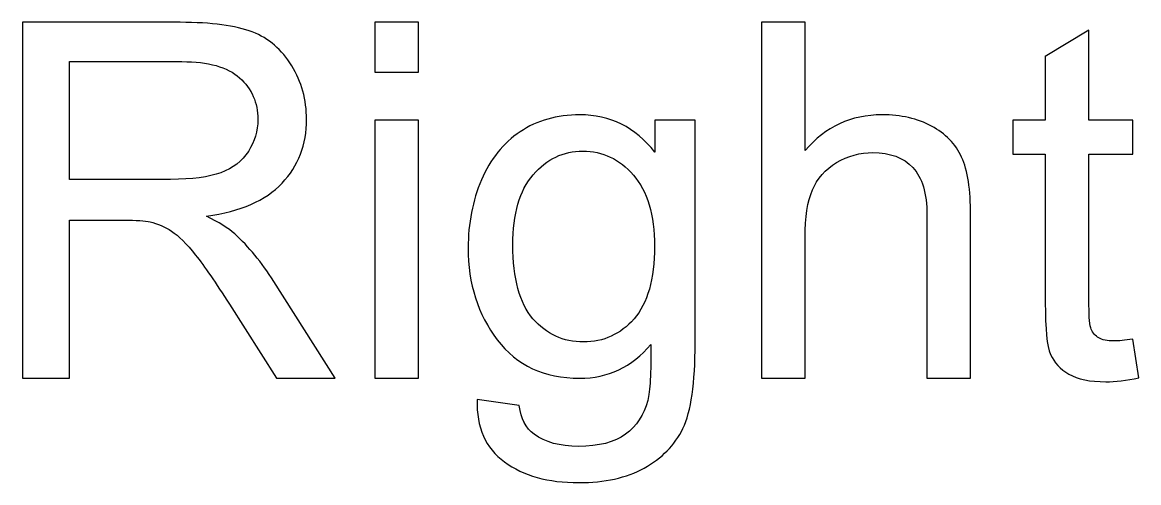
# Model space of a CAD drawing. Header units: millimetres. Extents: x -742 to 1487, y -1115 to 638.
# Drawn here: x 349.61 to 378.14, y -544.35 to -532.59 of the extents above; entities that cross this region are included whole.
import ezdxf

# ---------------------------------------------------------------- set-up
doc = ezdxf.new("R2010")
doc.units = ezdxf.units.MM
doc.layers.add('Layer 1', color=7, linetype='CONTINUOUS')

msp = doc.modelspace()

# ---------------------------------------------------------------- linework, layer by layer
at = {"layer": 'Layer 1', "color": 250}
for points, knots in [([(349.608, -541.68), (349.608, -541.68), (349.608, -532.587), (349.608, -532.587), (349.608, -532.587), (349.608, -532.587), (353.638, -532.587), (353.638, -532.587), (353.638, -532.587), (354.448, -532.587), (355.064, -532.67), (355.486, -532.833), (355.486, -532.833), (355.907, -532.996), (356.243, -533.284), (356.495, -533.696), (356.495, -533.696), (356.747, -534.109), (356.872, -534.566), (356.872, -535.066), (356.872, -535.066), (356.872, -535.711), (356.662, -536.255), (356.245, -536.698), (356.245, -536.698), (355.828, -537.14), (355.185, -537.42), (354.313, -537.54), (354.313, -537.54), (354.633, -537.693), (354.874, -537.845), (355.039, -537.993), (355.039, -537.993), (355.39, -538.315), (355.723, -538.719), (356.034, -539.204), (356.034, -539.204), (356.034, -539.204), (357.606, -541.68), (357.606, -541.68), (357.606, -541.68), (357.606, -541.68), (356.104, -541.68), (356.104, -541.68), (356.104, -541.68), (356.104, -541.68), (354.901, -539.788), (354.901, -539.788), (354.901, -539.788), (354.552, -539.24), (354.262, -538.823), (354.036, -538.533), (354.036, -538.533), (353.807, -538.243), (353.604, -538.042), (353.424, -537.925), (353.424, -537.925), (353.246, -537.811), (353.062, -537.731), (352.876, -537.684), (352.876, -537.684), (352.74, -537.657), (352.518, -537.642), (352.207, -537.642), (352.207, -537.642), (352.207, -537.642), (350.814, -537.642), (350.814, -537.642), (350.814, -537.642), (350.814, -537.642), (350.814, -541.68), (350.814, -541.68), (350.814, -541.68), (350.814, -541.68), (349.608, -541.68), (349.608, -541.68)], [0, 0, 0, 0, 0.05, 0.05, 0.05, 0.05, 0.1, 0.1, 0.1, 0.1, 0.15, 0.15, 0.15, 0.15, 0.2, 0.2, 0.2, 0.2, 0.25, 0.25, 0.25, 0.25, 0.3, 0.3, 0.3, 0.3, 0.35, 0.35, 0.35, 0.35, 0.4, 0.4, 0.4, 0.4, 0.45, 0.45, 0.45, 0.45, 0.5, 0.5, 0.5, 0.5, 0.55, 0.55, 0.55, 0.55, 0.6, 0.6, 0.6, 0.6, 0.65, 0.65, 0.65, 0.65, 0.7, 0.7, 0.7, 0.7, 0.75, 0.75, 0.75, 0.75, 0.8, 0.8, 0.8, 0.8, 0.85, 0.85, 0.85, 0.85, 0.9, 0.9, 0.9, 0.9, 1, 1, 1, 1]), ([(358.614, -533.857), (358.614, -533.857), (358.614, -532.587), (358.614, -532.587), (358.614, -532.587), (358.614, -532.587), (359.732, -532.587), (359.732, -532.587), (359.732, -532.587), (359.732, -532.587), (359.732, -533.857), (359.732, -533.857), (359.732, -533.857), (359.732, -533.857), (358.614, -533.857), (358.614, -533.857)], [0, 0, 0, 0, 0.2, 0.2, 0.2, 0.2, 0.4, 0.4, 0.4, 0.4, 0.6, 0.6, 0.6, 0.6, 1, 1, 1, 1]), ([(368.499, -541.68), (368.499, -541.68), (368.499, -532.587), (368.499, -532.587), (368.499, -532.587), (368.499, -532.587), (369.616, -532.587), (369.616, -532.587), (369.616, -532.587), (369.616, -532.587), (369.616, -535.86), (369.616, -535.86), (369.616, -535.86), (370.135, -535.252), (370.789, -534.949), (371.581, -534.949), (371.581, -534.949), (372.065, -534.949), (372.487, -535.045), (372.846, -535.237), (372.846, -535.237), (373.204, -535.43), (373.46, -535.695), (373.615, -536.033), (373.615, -536.033), (373.769, -536.372), (373.845, -536.865), (373.845, -537.508), (373.845, -537.508), (373.845, -537.508), (373.845, -541.68), (373.845, -541.68), (373.845, -541.68), (373.845, -541.68), (372.728, -541.68), (372.728, -541.68), (372.728, -541.68), (372.728, -541.68), (372.728, -537.513), (372.728, -537.513), (372.728, -537.513), (372.728, -536.956), (372.607, -536.55), (372.368, -536.296), (372.368, -536.296), (372.127, -536.042), (371.788, -535.915), (371.348, -535.915), (371.348, -535.915), (371.02, -535.915), (370.711, -535.999), (370.421, -536.171), (370.421, -536.171), (370.131, -536.342), (369.925, -536.575), (369.801, -536.869), (369.801, -536.869), (369.678, -537.161), (369.616, -537.566), (369.616, -538.082), (369.616, -538.082), (369.616, -538.082), (369.616, -541.68), (369.616, -541.68), (369.616, -541.68), (369.616, -541.68), (368.499, -541.68), (368.499, -541.68)], [0, 0, 0, 0, 0.055556, 0.055556, 0.055556, 0.055556, 0.111111, 0.111111, 0.111111, 0.111111, 0.166667, 0.166667, 0.166667, 0.166667, 0.222222, 0.222222, 0.222222, 0.222222, 0.277778, 0.277778, 0.277778, 0.277778, 0.333333, 0.333333, 0.333333, 0.333333, 0.388889, 0.388889, 0.388889, 0.388889, 0.444444, 0.444444, 0.444444, 0.444444, 0.5, 0.5, 0.5, 0.5, 0.555556, 0.555556, 0.555556, 0.555556, 0.611111, 0.611111, 0.611111, 0.611111, 0.666667, 0.666667, 0.666667, 0.666667, 0.722222, 0.722222, 0.722222, 0.722222, 0.777778, 0.777778, 0.777778, 0.777778, 0.833333, 0.833333, 0.833333, 0.833333, 0.888889, 0.888889, 0.888889, 0.888889, 1, 1, 1, 1]), ([(377.988, -540.683), (377.988, -540.683), (378.14, -541.67), (378.14, -541.67), (378.14, -541.67), (377.827, -541.735), (377.545, -541.769), (377.3, -541.769), (377.3, -541.769), (376.896, -541.769), (376.582, -541.706), (376.358, -541.577), (376.358, -541.577), (376.136, -541.448), (375.979, -541.28), (375.888, -541.071), (375.888, -541.071), (375.797, -540.861), (375.753, -540.421), (375.753, -539.75), (375.753, -539.75), (375.753, -539.75), (375.753, -535.953), (375.753, -535.953), (375.753, -535.953), (375.753, -535.953), (374.927, -535.953), (374.927, -535.953), (374.927, -535.953), (374.927, -535.953), (374.927, -535.089), (374.927, -535.089), (374.927, -535.089), (374.927, -535.089), (375.753, -535.089), (375.753, -535.089), (375.753, -535.089), (375.753, -535.089), (375.753, -533.459), (375.753, -533.459), (375.753, -533.459), (375.753, -533.459), (376.87, -532.788), (376.87, -532.788), (376.87, -532.788), (376.87, -532.788), (376.87, -535.089), (376.87, -535.089), (376.87, -535.089), (376.87, -535.089), (377.988, -535.089), (377.988, -535.089), (377.988, -535.089), (377.988, -535.089), (377.988, -535.953), (377.988, -535.953), (377.988, -535.953), (377.988, -535.953), (376.87, -535.953), (376.87, -535.953), (376.87, -535.953), (376.87, -535.953), (376.87, -539.814), (376.87, -539.814), (376.87, -539.814), (376.87, -540.133), (376.889, -540.338), (376.929, -540.429), (376.929, -540.429), (376.968, -540.521), (377.031, -540.592), (377.12, -540.648), (377.12, -540.648), (377.209, -540.7), (377.336, -540.728), (377.501, -540.728), (377.501, -540.728), (377.624, -540.728), (377.787, -540.713), (377.988, -540.683)], [0, 0, 0, 0, 0.047619, 0.047619, 0.047619, 0.047619, 0.095238, 0.095238, 0.095238, 0.095238, 0.142857, 0.142857, 0.142857, 0.142857, 0.190476, 0.190476, 0.190476, 0.190476, 0.238095, 0.238095, 0.238095, 0.238095, 0.285714, 0.285714, 0.285714, 0.285714, 0.333333, 0.333333, 0.333333, 0.333333, 0.380952, 0.380952, 0.380952, 0.380952, 0.428571, 0.428571, 0.428571, 0.428571, 0.47619, 0.47619, 0.47619, 0.47619, 0.52381, 0.52381, 0.52381, 0.52381, 0.571429, 0.571429, 0.571429, 0.571429, 0.619048, 0.619048, 0.619048, 0.619048, 0.666667, 0.666667, 0.666667, 0.666667, 0.714286, 0.714286, 0.714286, 0.714286, 0.761905, 0.761905, 0.761905, 0.761905, 0.809524, 0.809524, 0.809524, 0.809524, 0.857143, 0.857143, 0.857143, 0.857143, 0.904762, 0.904762, 0.904762, 0.904762, 1, 1, 1, 1]), ([(350.814, -536.6), (350.814, -536.6), (353.396, -536.6), (353.396, -536.6), (353.396, -536.6), (353.947, -536.6), (354.374, -536.543), (354.683, -536.429), (354.683, -536.429), (354.992, -536.317), (355.227, -536.135), (355.386, -535.883), (355.386, -535.883), (355.547, -535.633), (355.627, -535.362), (355.627, -535.068), (355.627, -535.068), (355.627, -534.638), (355.473, -534.283), (355.162, -534.005), (355.162, -534.005), (354.851, -533.728), (354.359, -533.591), (353.688, -533.591), (353.688, -533.591), (353.688, -533.591), (350.814, -533.591), (350.814, -533.591), (350.814, -533.591), (350.814, -533.591), (350.814, -536.6), (350.814, -536.6)], [0, 0, 0, 0, 0.111111, 0.111111, 0.111111, 0.111111, 0.222222, 0.222222, 0.222222, 0.222222, 0.333333, 0.333333, 0.333333, 0.333333, 0.444444, 0.444444, 0.444444, 0.444444, 0.555556, 0.555556, 0.555556, 0.555556, 0.666667, 0.666667, 0.666667, 0.666667, 0.777778, 0.777778, 0.777778, 0.777778, 1, 1, 1, 1]), ([(361.23, -542.227), (361.23, -542.227), (362.31, -542.379), (362.31, -542.379), (362.31, -542.379), (362.354, -542.713), (362.481, -542.957), (362.689, -543.111), (362.689, -543.111), (362.966, -543.317), (363.345, -543.42), (363.825, -543.42), (363.825, -543.42), (364.342, -543.42), (364.742, -543.317), (365.023, -543.111), (365.023, -543.111), (365.305, -542.906), (365.495, -542.616), (365.595, -542.246), (365.595, -542.246), (365.652, -542.019), (365.679, -541.543), (365.675, -540.817), (365.675, -540.817), (365.186, -541.393), (364.579, -541.68), (363.851, -541.68), (363.851, -541.68), (362.945, -541.68), (362.242, -541.354), (361.747, -540.7), (361.747, -540.7), (361.249, -540.048), (361.002, -539.265), (361.002, -538.353), (361.002, -538.353), (361.002, -537.724), (361.116, -537.144), (361.342, -536.613), (361.342, -536.613), (361.569, -536.082), (361.899, -535.673), (362.331, -535.383), (362.331, -535.383), (362.763, -535.093), (363.271, -534.949), (363.855, -534.949), (363.855, -534.949), (364.632, -534.949), (365.273, -535.267), (365.777, -535.902), (365.777, -535.902), (365.777, -535.902), (365.777, -535.089), (365.777, -535.089), (365.777, -535.089), (365.777, -535.089), (366.805, -535.089), (366.805, -535.089), (366.805, -535.089), (366.805, -535.089), (366.805, -540.781), (366.805, -540.781), (366.805, -540.781), (366.805, -541.807), (366.702, -542.533), (366.492, -542.961), (366.492, -542.961), (366.285, -543.389), (365.952, -543.727), (365.502, -543.975), (365.502, -543.975), (365.049, -544.223), (364.492, -544.347), (363.832, -544.347), (363.832, -544.347), (363.046, -544.347), (362.413, -544.172), (361.931, -543.818), (361.931, -543.818), (361.446, -543.467), (361.213, -542.936), (361.23, -542.227)], [0, 0, 0, 0, 0.045455, 0.045455, 0.045455, 0.045455, 0.090909, 0.090909, 0.090909, 0.090909, 0.136364, 0.136364, 0.136364, 0.136364, 0.181818, 0.181818, 0.181818, 0.181818, 0.227273, 0.227273, 0.227273, 0.227273, 0.272727, 0.272727, 0.272727, 0.272727, 0.318182, 0.318182, 0.318182, 0.318182, 0.363636, 0.363636, 0.363636, 0.363636, 0.409091, 0.409091, 0.409091, 0.409091, 0.454545, 0.454545, 0.454545, 0.454545, 0.5, 0.5, 0.5, 0.5, 0.545455, 0.545455, 0.545455, 0.545455, 0.590909, 0.590909, 0.590909, 0.590909, 0.636364, 0.636364, 0.636364, 0.636364, 0.681818, 0.681818, 0.681818, 0.681818, 0.727273, 0.727273, 0.727273, 0.727273, 0.772727, 0.772727, 0.772727, 0.772727, 0.818182, 0.818182, 0.818182, 0.818182, 0.863636, 0.863636, 0.863636, 0.863636, 0.909091, 0.909091, 0.909091, 0.909091, 1, 1, 1, 1]), ([(358.614, -541.68), (358.614, -541.68), (358.614, -535.089), (358.614, -535.089), (358.614, -535.089), (358.614, -535.089), (359.732, -535.089), (359.732, -535.089), (359.732, -535.089), (359.732, -535.089), (359.732, -541.68), (359.732, -541.68), (359.732, -541.68), (359.732, -541.68), (358.614, -541.68), (358.614, -541.68)], [0, 0, 0, 0, 0.2, 0.2, 0.2, 0.2, 0.4, 0.4, 0.4, 0.4, 0.6, 0.6, 0.6, 0.6, 1, 1, 1, 1]), ([(362.145, -538.273), (362.145, -539.134), (362.316, -539.763), (362.659, -540.159), (362.659, -540.159), (363.004, -540.554), (363.434, -540.753), (363.95, -540.753), (363.95, -540.753), (364.464, -540.753), (364.894, -540.556), (365.243, -540.163), (365.243, -540.163), (365.59, -539.769), (365.764, -539.151), (365.764, -538.309), (365.764, -538.309), (365.764, -537.504), (365.584, -536.897), (365.226, -536.488), (365.226, -536.488), (364.869, -536.08), (364.437, -535.877), (363.933, -535.877), (363.933, -535.877), (363.436, -535.877), (363.014, -536.078), (362.665, -536.48), (362.665, -536.48), (362.318, -536.882), (362.145, -537.479), (362.145, -538.273)], [0, 0, 0, 0, 0.111111, 0.111111, 0.111111, 0.111111, 0.222222, 0.222222, 0.222222, 0.222222, 0.333333, 0.333333, 0.333333, 0.333333, 0.444444, 0.444444, 0.444444, 0.444444, 0.555556, 0.555556, 0.555556, 0.555556, 0.666667, 0.666667, 0.666667, 0.666667, 0.777778, 0.777778, 0.777778, 0.777778, 1, 1, 1, 1])]:
    msp.add_open_spline(points, degree=3, knots=knots, dxfattribs=at)
at = {"layer": 'Layer 1', "color": 250, "lineweight": 9}
for points, knots in [([(349.608, -541.68), (349.608, -541.68), (349.608, -532.587), (349.608, -532.587), (349.608, -532.587), (349.608, -532.587), (353.638, -532.587), (353.638, -532.587), (353.638, -532.587), (354.448, -532.587), (355.064, -532.67), (355.486, -532.833), (355.486, -532.833), (355.907, -532.996), (356.243, -533.284), (356.495, -533.696), (356.495, -533.696), (356.747, -534.109), (356.872, -534.566), (356.872, -535.066), (356.872, -535.066), (356.872, -535.711), (356.662, -536.255), (356.245, -536.698), (356.245, -536.698), (355.828, -537.14), (355.185, -537.42), (354.313, -537.54), (354.313, -537.54), (354.633, -537.693), (354.874, -537.845), (355.039, -537.993), (355.039, -537.993), (355.39, -538.315), (355.723, -538.719), (356.034, -539.204), (356.034, -539.204), (356.034, -539.204), (357.606, -541.68), (357.606, -541.68), (357.606, -541.68), (357.606, -541.68), (356.104, -541.68), (356.104, -541.68), (356.104, -541.68), (356.104, -541.68), (354.901, -539.788), (354.901, -539.788), (354.901, -539.788), (354.552, -539.24), (354.262, -538.823), (354.036, -538.533), (354.036, -538.533), (353.807, -538.243), (353.604, -538.042), (353.424, -537.925), (353.424, -537.925), (353.246, -537.811), (353.062, -537.731), (352.876, -537.684), (352.876, -537.684), (352.74, -537.657), (352.518, -537.642), (352.207, -537.642), (352.207, -537.642), (352.207, -537.642), (350.814, -537.642), (350.814, -537.642), (350.814, -537.642), (350.814, -537.642), (350.814, -541.68), (350.814, -541.68), (350.814, -541.68), (350.814, -541.68), (349.608, -541.68), (349.608, -541.68)], [0, 0, 0, 0, 0.05, 0.05, 0.05, 0.05, 0.1, 0.1, 0.1, 0.1, 0.15, 0.15, 0.15, 0.15, 0.2, 0.2, 0.2, 0.2, 0.25, 0.25, 0.25, 0.25, 0.3, 0.3, 0.3, 0.3, 0.35, 0.35, 0.35, 0.35, 0.4, 0.4, 0.4, 0.4, 0.45, 0.45, 0.45, 0.45, 0.5, 0.5, 0.5, 0.5, 0.55, 0.55, 0.55, 0.55, 0.6, 0.6, 0.6, 0.6, 0.65, 0.65, 0.65, 0.65, 0.7, 0.7, 0.7, 0.7, 0.75, 0.75, 0.75, 0.75, 0.8, 0.8, 0.8, 0.8, 0.85, 0.85, 0.85, 0.85, 0.9, 0.9, 0.9, 0.9, 1, 1, 1, 1]), ([(358.614, -533.857), (358.614, -533.857), (358.614, -532.587), (358.614, -532.587), (358.614, -532.587), (358.614, -532.587), (359.732, -532.587), (359.732, -532.587), (359.732, -532.587), (359.732, -532.587), (359.732, -533.857), (359.732, -533.857), (359.732, -533.857), (359.732, -533.857), (358.614, -533.857), (358.614, -533.857)], [0, 0, 0, 0, 0.2, 0.2, 0.2, 0.2, 0.4, 0.4, 0.4, 0.4, 0.6, 0.6, 0.6, 0.6, 1, 1, 1, 1]), ([(368.499, -541.68), (368.499, -541.68), (368.499, -532.587), (368.499, -532.587), (368.499, -532.587), (368.499, -532.587), (369.616, -532.587), (369.616, -532.587), (369.616, -532.587), (369.616, -532.587), (369.616, -535.86), (369.616, -535.86), (369.616, -535.86), (370.135, -535.252), (370.789, -534.949), (371.581, -534.949), (371.581, -534.949), (372.065, -534.949), (372.487, -535.045), (372.846, -535.237), (372.846, -535.237), (373.204, -535.43), (373.46, -535.695), (373.615, -536.033), (373.615, -536.033), (373.769, -536.372), (373.845, -536.865), (373.845, -537.508), (373.845, -537.508), (373.845, -537.508), (373.845, -541.68), (373.845, -541.68), (373.845, -541.68), (373.845, -541.68), (372.728, -541.68), (372.728, -541.68), (372.728, -541.68), (372.728, -541.68), (372.728, -537.513), (372.728, -537.513), (372.728, -537.513), (372.728, -536.956), (372.607, -536.55), (372.368, -536.296), (372.368, -536.296), (372.127, -536.042), (371.788, -535.915), (371.348, -535.915), (371.348, -535.915), (371.02, -535.915), (370.711, -535.999), (370.421, -536.171), (370.421, -536.171), (370.131, -536.342), (369.925, -536.575), (369.801, -536.869), (369.801, -536.869), (369.678, -537.161), (369.616, -537.566), (369.616, -538.082), (369.616, -538.082), (369.616, -538.082), (369.616, -541.68), (369.616, -541.68), (369.616, -541.68), (369.616, -541.68), (368.499, -541.68), (368.499, -541.68)], [0, 0, 0, 0, 0.055556, 0.055556, 0.055556, 0.055556, 0.111111, 0.111111, 0.111111, 0.111111, 0.166667, 0.166667, 0.166667, 0.166667, 0.222222, 0.222222, 0.222222, 0.222222, 0.277778, 0.277778, 0.277778, 0.277778, 0.333333, 0.333333, 0.333333, 0.333333, 0.388889, 0.388889, 0.388889, 0.388889, 0.444444, 0.444444, 0.444444, 0.444444, 0.5, 0.5, 0.5, 0.5, 0.555556, 0.555556, 0.555556, 0.555556, 0.611111, 0.611111, 0.611111, 0.611111, 0.666667, 0.666667, 0.666667, 0.666667, 0.722222, 0.722222, 0.722222, 0.722222, 0.777778, 0.777778, 0.777778, 0.777778, 0.833333, 0.833333, 0.833333, 0.833333, 0.888889, 0.888889, 0.888889, 0.888889, 1, 1, 1, 1]), ([(377.988, -540.683), (377.988, -540.683), (378.14, -541.67), (378.14, -541.67), (378.14, -541.67), (377.827, -541.735), (377.545, -541.769), (377.3, -541.769), (377.3, -541.769), (376.896, -541.769), (376.582, -541.706), (376.358, -541.577), (376.358, -541.577), (376.136, -541.448), (375.979, -541.28), (375.888, -541.071), (375.888, -541.071), (375.797, -540.861), (375.753, -540.421), (375.753, -539.75), (375.753, -539.75), (375.753, -539.75), (375.753, -535.953), (375.753, -535.953), (375.753, -535.953), (375.753, -535.953), (374.927, -535.953), (374.927, -535.953), (374.927, -535.953), (374.927, -535.953), (374.927, -535.089), (374.927, -535.089), (374.927, -535.089), (374.927, -535.089), (375.753, -535.089), (375.753, -535.089), (375.753, -535.089), (375.753, -535.089), (375.753, -533.459), (375.753, -533.459), (375.753, -533.459), (375.753, -533.459), (376.87, -532.788), (376.87, -532.788), (376.87, -532.788), (376.87, -532.788), (376.87, -535.089), (376.87, -535.089), (376.87, -535.089), (376.87, -535.089), (377.988, -535.089), (377.988, -535.089), (377.988, -535.089), (377.988, -535.089), (377.988, -535.953), (377.988, -535.953), (377.988, -535.953), (377.988, -535.953), (376.87, -535.953), (376.87, -535.953), (376.87, -535.953), (376.87, -535.953), (376.87, -539.814), (376.87, -539.814), (376.87, -539.814), (376.87, -540.133), (376.889, -540.338), (376.929, -540.429), (376.929, -540.429), (376.968, -540.521), (377.031, -540.592), (377.12, -540.648), (377.12, -540.648), (377.209, -540.7), (377.336, -540.728), (377.501, -540.728), (377.501, -540.728), (377.624, -540.728), (377.787, -540.713), (377.988, -540.683)], [0, 0, 0, 0, 0.047619, 0.047619, 0.047619, 0.047619, 0.095238, 0.095238, 0.095238, 0.095238, 0.142857, 0.142857, 0.142857, 0.142857, 0.190476, 0.190476, 0.190476, 0.190476, 0.238095, 0.238095, 0.238095, 0.238095, 0.285714, 0.285714, 0.285714, 0.285714, 0.333333, 0.333333, 0.333333, 0.333333, 0.380952, 0.380952, 0.380952, 0.380952, 0.428571, 0.428571, 0.428571, 0.428571, 0.47619, 0.47619, 0.47619, 0.47619, 0.52381, 0.52381, 0.52381, 0.52381, 0.571429, 0.571429, 0.571429, 0.571429, 0.619048, 0.619048, 0.619048, 0.619048, 0.666667, 0.666667, 0.666667, 0.666667, 0.714286, 0.714286, 0.714286, 0.714286, 0.761905, 0.761905, 0.761905, 0.761905, 0.809524, 0.809524, 0.809524, 0.809524, 0.857143, 0.857143, 0.857143, 0.857143, 0.904762, 0.904762, 0.904762, 0.904762, 1, 1, 1, 1]), ([(350.814, -536.6), (350.814, -536.6), (353.396, -536.6), (353.396, -536.6), (353.396, -536.6), (353.947, -536.6), (354.374, -536.543), (354.683, -536.429), (354.683, -536.429), (354.992, -536.317), (355.227, -536.135), (355.386, -535.883), (355.386, -535.883), (355.547, -535.633), (355.627, -535.362), (355.627, -535.068), (355.627, -535.068), (355.627, -534.638), (355.473, -534.283), (355.162, -534.005), (355.162, -534.005), (354.851, -533.728), (354.359, -533.591), (353.688, -533.591), (353.688, -533.591), (353.688, -533.591), (350.814, -533.591), (350.814, -533.591), (350.814, -533.591), (350.814, -533.591), (350.814, -536.6), (350.814, -536.6)], [0, 0, 0, 0, 0.111111, 0.111111, 0.111111, 0.111111, 0.222222, 0.222222, 0.222222, 0.222222, 0.333333, 0.333333, 0.333333, 0.333333, 0.444444, 0.444444, 0.444444, 0.444444, 0.555556, 0.555556, 0.555556, 0.555556, 0.666667, 0.666667, 0.666667, 0.666667, 0.777778, 0.777778, 0.777778, 0.777778, 1, 1, 1, 1]), ([(361.23, -542.227), (361.23, -542.227), (362.31, -542.379), (362.31, -542.379), (362.31, -542.379), (362.354, -542.713), (362.481, -542.957), (362.689, -543.111), (362.689, -543.111), (362.966, -543.317), (363.345, -543.42), (363.825, -543.42), (363.825, -543.42), (364.342, -543.42), (364.742, -543.317), (365.023, -543.111), (365.023, -543.111), (365.305, -542.906), (365.495, -542.616), (365.595, -542.246), (365.595, -542.246), (365.652, -542.019), (365.679, -541.543), (365.675, -540.817), (365.675, -540.817), (365.186, -541.393), (364.579, -541.68), (363.851, -541.68), (363.851, -541.68), (362.945, -541.68), (362.242, -541.354), (361.747, -540.7), (361.747, -540.7), (361.249, -540.048), (361.002, -539.265), (361.002, -538.353), (361.002, -538.353), (361.002, -537.724), (361.116, -537.144), (361.342, -536.613), (361.342, -536.613), (361.569, -536.082), (361.899, -535.673), (362.331, -535.383), (362.331, -535.383), (362.763, -535.093), (363.271, -534.949), (363.855, -534.949), (363.855, -534.949), (364.632, -534.949), (365.273, -535.267), (365.777, -535.902), (365.777, -535.902), (365.777, -535.902), (365.777, -535.089), (365.777, -535.089), (365.777, -535.089), (365.777, -535.089), (366.805, -535.089), (366.805, -535.089), (366.805, -535.089), (366.805, -535.089), (366.805, -540.781), (366.805, -540.781), (366.805, -540.781), (366.805, -541.807), (366.702, -542.533), (366.492, -542.961), (366.492, -542.961), (366.285, -543.389), (365.952, -543.727), (365.502, -543.975), (365.502, -543.975), (365.049, -544.223), (364.492, -544.347), (363.832, -544.347), (363.832, -544.347), (363.046, -544.347), (362.413, -544.172), (361.931, -543.818), (361.931, -543.818), (361.446, -543.467), (361.213, -542.936), (361.23, -542.227)], [0, 0, 0, 0, 0.045455, 0.045455, 0.045455, 0.045455, 0.090909, 0.090909, 0.090909, 0.090909, 0.136364, 0.136364, 0.136364, 0.136364, 0.181818, 0.181818, 0.181818, 0.181818, 0.227273, 0.227273, 0.227273, 0.227273, 0.272727, 0.272727, 0.272727, 0.272727, 0.318182, 0.318182, 0.318182, 0.318182, 0.363636, 0.363636, 0.363636, 0.363636, 0.409091, 0.409091, 0.409091, 0.409091, 0.454545, 0.454545, 0.454545, 0.454545, 0.5, 0.5, 0.5, 0.5, 0.545455, 0.545455, 0.545455, 0.545455, 0.590909, 0.590909, 0.590909, 0.590909, 0.636364, 0.636364, 0.636364, 0.636364, 0.681818, 0.681818, 0.681818, 0.681818, 0.727273, 0.727273, 0.727273, 0.727273, 0.772727, 0.772727, 0.772727, 0.772727, 0.818182, 0.818182, 0.818182, 0.818182, 0.863636, 0.863636, 0.863636, 0.863636, 0.909091, 0.909091, 0.909091, 0.909091, 1, 1, 1, 1]), ([(358.614, -541.68), (358.614, -541.68), (358.614, -535.089), (358.614, -535.089), (358.614, -535.089), (358.614, -535.089), (359.732, -535.089), (359.732, -535.089), (359.732, -535.089), (359.732, -535.089), (359.732, -541.68), (359.732, -541.68), (359.732, -541.68), (359.732, -541.68), (358.614, -541.68), (358.614, -541.68)], [0, 0, 0, 0, 0.2, 0.2, 0.2, 0.2, 0.4, 0.4, 0.4, 0.4, 0.6, 0.6, 0.6, 0.6, 1, 1, 1, 1]), ([(362.145, -538.273), (362.145, -539.134), (362.316, -539.763), (362.659, -540.159), (362.659, -540.159), (363.004, -540.554), (363.434, -540.753), (363.95, -540.753), (363.95, -540.753), (364.464, -540.753), (364.894, -540.556), (365.243, -540.163), (365.243, -540.163), (365.59, -539.769), (365.764, -539.151), (365.764, -538.309), (365.764, -538.309), (365.764, -537.504), (365.584, -536.897), (365.226, -536.488), (365.226, -536.488), (364.869, -536.08), (364.437, -535.877), (363.933, -535.877), (363.933, -535.877), (363.436, -535.877), (363.014, -536.078), (362.665, -536.48), (362.665, -536.48), (362.318, -536.882), (362.145, -537.479), (362.145, -538.273)], [0, 0, 0, 0, 0.111111, 0.111111, 0.111111, 0.111111, 0.222222, 0.222222, 0.222222, 0.222222, 0.333333, 0.333333, 0.333333, 0.333333, 0.444444, 0.444444, 0.444444, 0.444444, 0.555556, 0.555556, 0.555556, 0.555556, 0.666667, 0.666667, 0.666667, 0.666667, 0.777778, 0.777778, 0.777778, 0.777778, 1, 1, 1, 1])]:
    msp.add_open_spline(points, degree=3, knots=knots, dxfattribs=at)

doc.saveas('drawing.dxf')
